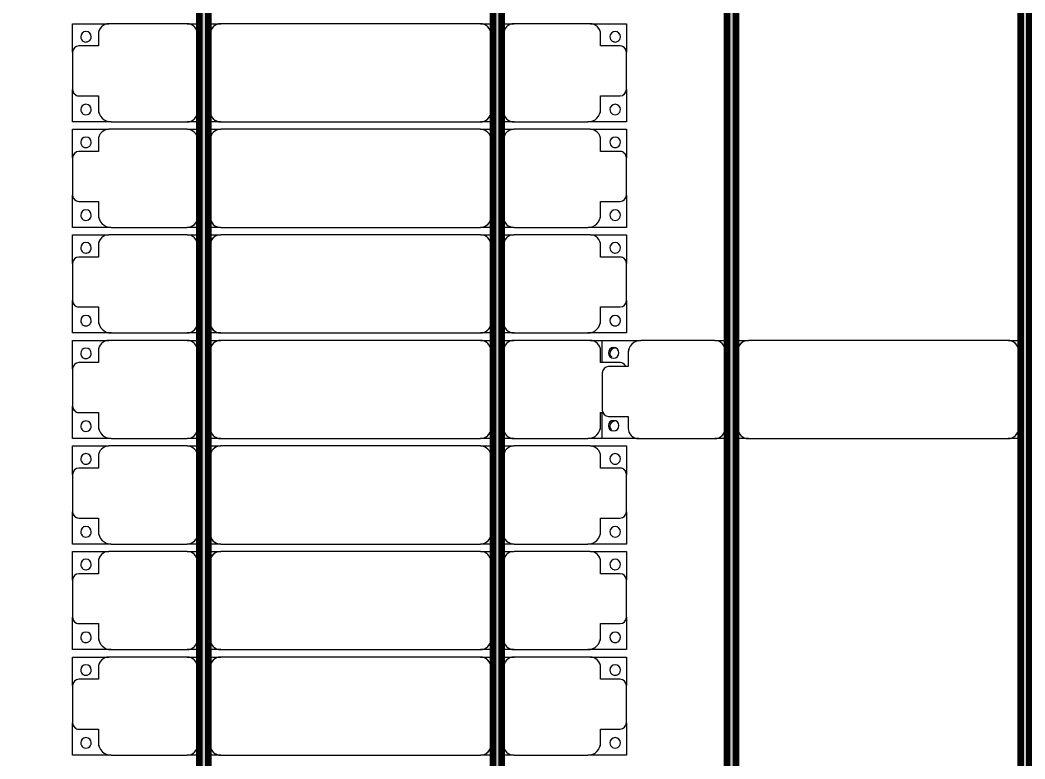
# Model space of a CAD drawing. Header units: millimetres. Extents: x 312848 to 517332, y -142134 to -35114.
# Drawn here: x 324284 to 329045, y -87078 to -83578 of the extents above; entities that cross this region are included whole.
import ezdxf

# ---------------------------------------------------------------- set-up
doc = ezdxf.new("R2010")
doc.units = ezdxf.units.MM
for name, color, linetype, lineweight in [('A-ANNO-DIMS', 211, 'Continuous', 9), ('A-ANNO-DIMS-500', 211, 'Continuous', 9), ('A-GENM', 13, 'Continuous', 9), ('S-BEAM', 12, 'Continuous', 9)]:
    doc.layers.add(name, color=color, linetype=linetype, lineweight=lineweight)
doc.styles.add('Trebuchet MS', font='trebuc.ttf', dxfattribs={"width": 0.8, "height": 1500})
doc.dimstyles.new('Arc_Length_-_3mm_Trebuchet_MS_3', dxfattribs={"dimscale": 304.8, "dimtxt": 1546.42636, "dimasz": 1.64042, "dimexe": 2.46063, "dimexo": 2.46063, "dimgap": 0.492126, "dimtad": 1, "dimdec": 0, "dimrnd": 10, "dimzin": 0, "dimdsep": 46, "dimtxsty": 'Trebuchet MS', "dimblk1": 'OBLIQUE', "dimblk2": 'OBLIQUE', "dimsah": 1, "dimcen": 0.09, "dimdle": 1.64042, "dimazin": 0, "dimtfac": 1, "dimtdec": 4, "dimtix": 1, "dimtmove": 0, "dimatfit": 3, "dimfxl": 1, "dimtvp": 1, "dimtfill": 1, "dimtolj": 1, "dimtzin": 0, "dimarcsym": 2})

# ---------------------------------------------------------------- blocks, each defined once
blk = doc.blocks.new('Dai phao do pin - DẢI PHAO ĐỠ PIN-V1-KHUNG KẾT CẤU BÈ PIN 3')
at = {"layer": 'A-GENM', "color": 7}
for p, q in [((-1312.2, 241.6), (-1129.7, 241.6)), ((-1312.2, 136.9), (-1312.2, 241.6)), ((-779.7, 241.6), (-1129.7, 241.6)), ((-779.7, 241.6), (-720, 241.6)), ((-680, 241.6), (-620.3, 241.6)), ((610.3, 241.6), (-620.3, 241.6)), ((610.3, 241.6), (670, 241.6)), ((-729.7, -173.4), (-729.7, 191.6)), ((-670.3, 191.6), (-670.3, -173.4)), ((660.3, -173.4), (660.3, 191.6)), ((-1189.7, 181.6), (-1189.7, 118.2)), ((-1189.7, 118.2), (-1282.2, 118.2)), ((-1312.2, 88.2), (-1312.2, -88.2)), ((-1312.2, -223.4), (-1312.2, -99.5)), ((-1282.2, -118.2), (-1189.7, -118.2)), ((-1189.7, -118.2), (-1189.7, -173.4)), ((-1139.7, -223.4), (-1312.2, -223.4)), ((-1139.7, -223.4), (-779.7, -223.4)), ((-720, -223.4), (-779.7, -223.4)), ((-620.3, -223.4), (-680, -223.4)), ((-620.3, -223.4), (610.3, -223.4)), ((670, -223.4), (610.3, -223.4))]:
    blk.add_line(p, q, dxfattribs=at)
for centre, radius, start, end in [((-1129.7, 181.6), 60, 90, 180), ((-779.7, 191.6), 50, 360, 90), ((-620.3, 191.6), 50, 90, 180), ((-620.3, 191.6), 50, 105, 180), ((610.3, 191.6), 50, 360, 90), ((610.3, 191.6), 50, 15, 90), ((-1258.6, 183.2), 25, 0, 180), ((-1129.7, 181.6), 60, 150, 180), ((-779.7, 191.6), 50, 360, 45), ((-1258.6, 183.2), 25, 180, 360), ((-1282.2, 88.2), 30, 90, 180), ((-1282.2, -88.2), 30, 180, 270), ((-1282.2, -88.2), 30, 210, 240), ((-1258.6, -161.8), 25, 0, 180), ((-1258.6, -161.8), 25, 180, 0), ((-1139.7, -173.4), 50, 180, 270), ((-1139.7, -173.4), 50, 180, 225), ((-779.7, -173.4), 50, 270, 360), ((-779.7, -173.4), 50, 315, 360), ((-620.3, -173.4), 50, 180, 270), ((-620.3, -173.4), 50, 180, 270), ((610.3, -173.4), 50, 270, 360), ((610.3, -173.4), 50, 285, 360)]:
    blk.add_arc(centre, radius, start, end, dxfattribs=at)
blk = doc.blocks.new('Dầm C52 - Dầm C52-66353-KHUNG KẾT CẤU BÈ PIN 3')
at = {"layer": 'S-BEAM', "lineweight": 140}
blk.add_hatch(color=1, dxfattribs=at).paths.add_polyline_path([(-45616.3, 20), (-45616.3, -20), (45616.3, -20), (45616.3, 20), (-45569, 20)])
at = {"layer": 'S-BEAM', "color": 1, "lineweight": 140}
for p, q in [((-45616.3, 20), (45616.3, 20)), ((45616.3, -20), (-45616.3, -20))]:
    blk.add_line(p, q, dxfattribs=at)
blk = doc.blocks.new('Dầm C52 - Dầm C52-V13-KHUNG KẾT CẤU BÈ PIN 3')
at = {"layer": 'S-BEAM', "lineweight": 140}
blk.add_hatch(color=1, dxfattribs=at).paths.add_polyline_path([(-45616.3, 20), (-45616.3, -20), (45616.3, -20), (45616.3, 20), (-45569, 20)])
at = {"layer": 'S-BEAM', "color": 1, "lineweight": 140}
for p, q in [((-45616.3, 20), (45616.3, 20)), ((45616.3, -20), (-45616.3, -20))]:
    blk.add_line(p, q, dxfattribs=at)
blk = doc.blocks.new('Dải phao đi lại kèm đỡ invester - DẢI PHAO ĐI LẠI-68882-KHUNG KẾT CẤU BÈ PIN 3')
at = {"layer": 'A-GENM', "color": 7}
for p, q in [((46258.4, 1312.2), (46411.8, 1312.2)), ((46258.4, 1129.7), (46258.4, 1312.2)), ((46588.2, 1312.2), (46411.8, 1312.2)), ((46588.2, 1312.2), (46723.4, 1312.2)), ((46723.4, 1312.2), (46723.4, 1139.7)), ((46758.4, 1312.2), (46911.8, 1312.2)), ((46758.4, 1129.7), (46758.4, 1312.2)), ((47088.2, 1312.2), (46911.8, 1312.2)), ((47088.2, 1312.2), (47223.4, 1312.2)), ((47223.4, 1312.2), (47223.4, 1139.7)), ((47258.4, 1312.2), (47411.8, 1312.2)), ((47258.4, 1129.7), (47258.4, 1312.2)), ((47588.2, 1312.2), (47411.8, 1312.2)), ((47588.2, 1312.2), (47723.4, 1312.2)), ((47723.4, 1312.2), (47723.4, 1139.7)), ((47758.4, 1312.2), (47911.8, 1312.2)), ((47758.4, 1129.7), (47758.4, 1312.2)), ((48088.2, 1312.2), (47911.8, 1312.2)), ((48088.2, 1312.2), (48223.4, 1312.2)), ((48223.4, 1312.2), (48223.4, 1139.7)), ((48258.4, 1312.2), (48411.8, 1312.2)), ((48258.4, 1129.7), (48258.4, 1312.2)), ((48588.2, 1312.2), (48411.8, 1312.2)), ((48588.2, 1312.2), (48723.4, 1312.2)), ((48723.4, 1312.2), (48723.4, 1139.7)), ((48758.4, 1312.2), (48911.8, 1312.2)), ((48758.4, 1129.7), (48758.4, 1312.2)), ((49088.2, 1312.2), (48911.8, 1312.2)), ((49088.2, 1312.2), (49223.4, 1312.2)), ((49223.4, 1312.2), (49223.4, 1139.7)), ((49258.4, 1312.2), (49411.8, 1312.2)), ((49258.4, 1129.7), (49258.4, 1312.2)), ((49588.2, 1312.2), (49411.8, 1312.2)), ((49588.2, 1312.2), (49723.4, 1312.2)), ((49723.4, 1312.2), (49723.4, 1139.7)), ((46381.8, 1282.2), (46381.8, 1189.7)), ((46618.2, 1189.7), (46618.2, 1282.2)), ((46881.8, 1282.2), (46881.8, 1189.7)), ((47118.2, 1189.7), (47118.2, 1282.2)), ((47381.8, 1282.2), (47381.8, 1189.7)), ((47618.2, 1189.7), (47618.2, 1282.2)), ((47881.8, 1282.2), (47881.8, 1189.7)), ((48118.2, 1189.7), (48118.2, 1282.2)), ((48381.8, 1282.2), (48381.8, 1189.7)), ((48618.2, 1189.7), (48618.2, 1282.2)), ((48881.8, 1282.2), (48881.8, 1189.7)), ((49118.2, 1189.7), (49118.2, 1282.2)), ((49381.8, 1282.2), (49381.8, 1189.7)), ((49618.2, 1189.7), (49618.2, 1282.2)), ((46381.8, 1189.7), (46318.4, 1189.7)), ((46673.4, 1189.7), (46618.2, 1189.7)), ((46881.8, 1189.7), (46818.4, 1189.7)), ((47173.4, 1189.7), (47118.2, 1189.7)), ((47381.8, 1189.7), (47318.4, 1189.7)), ((47673.4, 1189.7), (47618.2, 1189.7)), ((47881.8, 1189.7), (47818.4, 1189.7)), ((48173.4, 1189.7), (48118.2, 1189.7)), ((48381.8, 1189.7), (48318.4, 1189.7)), ((48673.4, 1189.7), (48618.2, 1189.7)), ((48881.8, 1189.7), (48818.4, 1189.7)), ((49173.4, 1189.7), (49118.2, 1189.7)), ((49381.8, 1189.7), (49318.4, 1189.7)), ((49673.4, 1189.7), (49618.2, 1189.7)), ((46258.4, 1129.7), (46258.4, 769.7)), ((46723.4, 769.7), (46723.4, 1139.7)), ((46758.4, 1129.7), (46758.4, 769.7)), ((47223.4, 769.7), (47223.4, 1139.7)), ((47258.4, 1129.7), (47258.4, 769.7)), ((47723.4, 769.7), (47723.4, 1139.7)), ((47758.4, 1129.7), (47758.4, 769.7)), ((48223.4, 769.7), (48223.4, 1139.7)), ((48258.4, 1129.7), (48258.4, 769.7)), ((48723.4, 769.7), (48723.4, 1139.7)), ((48758.4, 1129.7), (48758.4, 769.7)), ((49223.4, 769.7), (49223.4, 1139.7)), ((49258.4, 1129.7), (49258.4, 769.7)), ((49723.4, 769.7), (49723.4, 1139.7)), ((46258.4, 710), (46258.4, 769.7)), ((46723.4, 769.7), (46723.4, 710)), ((46758.4, 710), (46758.4, 769.7)), ((47223.4, 769.7), (47223.4, 710)), ((47258.4, 710), (47258.4, 769.7)), ((47723.4, 769.7), (47723.4, 710)), ((47758.4, 710), (47758.4, 769.7)), ((48223.4, 769.7), (48223.4, 710)), ((48258.4, 710), (48258.4, 769.7)), ((48723.4, 769.7), (48723.4, 710)), ((48758.4, 710), (48758.4, 769.7)), ((49223.4, 769.7), (49223.4, 710)), ((49258.4, 710), (49258.4, 769.7)), ((49723.4, 769.7), (49723.4, 710)), ((46308.4, 719.7), (46673.4, 719.7)), ((46808.4, 719.7), (47173.4, 719.7)), ((47308.4, 719.7), (47673.4, 719.7)), ((47808.4, 719.7), (48173.4, 719.7)), ((48308.4, 719.7), (48673.4, 719.7)), ((48808.4, 719.7), (49173.4, 719.7)), ((49308.4, 719.7), (49673.4, 719.7)), ((46258.4, 610.3), (46258.4, 670)), ((46723.4, 670), (46723.4, 610.3)), ((46758.4, 610.3), (46758.4, 670)), ((47223.4, 670), (47223.4, 610.3)), ((47258.4, 610.3), (47258.4, 670)), ((47723.4, 670), (47723.4, 610.3)), ((47758.4, 610.3), (47758.4, 670)), ((48223.4, 670), (48223.4, 610.3)), ((48258.4, 610.3), (48258.4, 670)), ((48723.4, 670), (48723.4, 610.3)), ((48758.4, 610.3), (48758.4, 670)), ((49223.4, 670), (49223.4, 610.3)), ((49258.4, 610.3), (49258.4, 670)), ((49723.4, 670), (49723.4, 610.3)), ((46673.4, 660.3), (46308.4, 660.3)), ((47173.4, 660.3), (46808.4, 660.3)), ((47673.4, 660.3), (47308.4, 660.3)), ((48173.4, 660.3), (47808.4, 660.3)), ((48673.4, 660.3), (48308.4, 660.3)), ((49173.4, 660.3), (48808.4, 660.3)), ((49673.4, 660.3), (49308.4, 660.3)), ((46258.4, 610.3), (46258.4, -620.3)), ((46723.4, -620.3), (46723.4, 610.3)), ((46758.4, 610.3), (46758.4, -620.3)), ((47223.4, -620.3), (47223.4, 610.3)), ((47258.4, 610.3), (47258.4, -620.3)), ((47723.4, -620.3), (47723.4, 610.3)), ((47758.4, 610.3), (47758.4, -620.3)), ((48223.4, -620.3), (48223.4, 610.3)), ((48258.4, 610.3), (48258.4, -620.3)), ((48723.4, -620.3), (48723.4, 610.3)), ((48758.4, 610.3), (48758.4, -620.3)), ((49223.4, -620.3), (49223.4, 610.3)), ((49258.4, 610.3), (49258.4, -620.3)), ((49723.4, -620.3), (49723.4, 610.3)), ((46258.4, -680), (46258.4, -620.3)), ((46723.4, -620.3), (46723.4, -680)), ((46758.4, -680), (46758.4, -620.3)), ((47223.4, -620.3), (47223.4, -680)), ((47258.4, -680), (47258.4, -620.3)), ((47723.4, -620.3), (47723.4, -680)), ((47758.4, -680), (47758.4, -620.3)), ((48223.4, -620.3), (48223.4, -680)), ((48258.4, -680), (48258.4, -620.3)), ((48723.4, -620.3), (48723.4, -680)), ((48758.4, -680), (48758.4, -620.3)), ((49223.4, -620.3), (49223.4, -680)), ((49258.4, -680), (49258.4, -620.3)), ((49723.4, -620.3), (49723.4, -680)), ((46308.4, -670.3), (46673.4, -670.3)), ((46808.4, -670.3), (47173.4, -670.3)), ((47308.4, -670.3), (47673.4, -670.3)), ((47808.4, -670.3), (48173.4, -670.3)), ((48308.4, -670.3), (48673.4, -670.3)), ((48808.4, -670.3), (49173.4, -670.3)), ((49308.4, -670.3), (49673.4, -670.3)), ((46258.4, -779.7), (46258.4, -720)), ((46673.4, -729.7), (46308.4, -729.7)), ((46723.4, -720), (46723.4, -779.7)), ((46758.4, -779.7), (46758.4, -720)), ((47173.4, -729.7), (46808.4, -729.7)), ((47223.4, -720), (47223.4, -779.7)), ((47258.4, -779.7), (47258.4, -720)), ((47673.4, -729.7), (47308.4, -729.7)), ((47723.4, -720), (47723.4, -779.7)), ((47758.4, -779.7), (47758.4, -720)), ((48173.4, -729.7), (47808.4, -729.7)), ((48223.4, -720), (48223.4, -779.7)), ((48258.4, -779.7), (48258.4, -720)), ((48673.4, -729.7), (48308.4, -729.7)), ((48723.4, -720), (48723.4, -779.7)), ((48758.4, -779.7), (48758.4, -720)), ((49173.4, -729.7), (48808.4, -729.7)), ((49223.4, -720), (49223.4, -779.7)), ((49258.4, -779.7), (49258.4, -720)), ((49673.4, -729.7), (49308.4, -729.7)), ((49723.4, -720), (49723.4, -779.7)), ((46258.4, -779.7), (46258.4, -1129.7)), ((46723.4, -1139.7), (46723.4, -779.7)), ((46758.4, -779.7), (46758.4, -1129.7)), ((47223.4, -1139.7), (47223.4, -779.7)), ((47258.4, -779.7), (47258.4, -1129.7)), ((47723.4, -1139.7), (47723.4, -779.7)), ((47758.4, -779.7), (47758.4, -1129.7)), ((48223.4, -1139.7), (48223.4, -779.7)), ((48258.4, -779.7), (48258.4, -1129.7)), ((48723.4, -1139.7), (48723.4, -779.7)), ((48758.4, -779.7), (48758.4, -1129.7)), ((49223.4, -1139.7), (49223.4, -779.7)), ((49258.4, -779.7), (49258.4, -1129.7)), ((49723.4, -1139.7), (49723.4, -779.7)), ((46258.4, -1312.2), (46258.4, -1129.7)), ((46723.4, -1139.7), (46723.4, -1312.2)), ((46758.4, -1312.2), (46758.4, -1129.7)), ((47223.4, -1139.7), (47223.4, -1312.2)), ((47258.4, -1312.2), (47258.4, -1129.7)), ((47723.4, -1139.7), (47723.4, -1312.2)), ((47758.4, -1198.7), (47758.4, -1129.7)), ((48223.4, -1139.7), (48223.4, -1312.2)), ((48258.4, -1312.2), (48258.4, -1129.7)), ((48723.4, -1139.7), (48723.4, -1312.2)), ((48758.4, -1312.2), (48758.4, -1129.7)), ((49223.4, -1139.7), (49223.4, -1312.2)), ((49258.4, -1312.2), (49258.4, -1129.7)), ((49723.4, -1139.7), (49723.4, -1312.2)), ((46318.4, -1189.7), (46381.8, -1189.7)), ((46381.8, -1189.7), (46381.8, -1282.2)), ((46618.2, -1282.2), (46618.2, -1189.7)), ((46618.2, -1189.7), (46673.4, -1189.7)), ((46818.4, -1189.7), (46881.8, -1189.7)), ((46881.8, -1189.7), (46881.8, -1282.2)), ((47118.2, -1282.2), (47118.2, -1189.7)), ((47118.2, -1189.7), (47173.4, -1189.7)), ((47318.4, -1189.7), (47381.8, -1189.7)), ((47381.8, -1189.7), (47381.8, -1282.2)), ((47618.2, -1282.2), (47618.2, -1189.7)), ((47618.2, -1189.7), (47673.4, -1189.7)), ((47818.4, -1189.7), (47881.8, -1189.7)), ((47881.8, -1189.7), (47881.8, -1204.4)), ((48118.2, -1282.2), (48118.2, -1189.7)), ((48118.2, -1189.7), (48173.4, -1189.7)), ((48318.4, -1189.7), (48381.8, -1189.7)), ((48381.8, -1189.7), (48381.8, -1282.2)), ((48618.2, -1282.2), (48618.2, -1189.7)), ((48618.2, -1189.7), (48673.4, -1189.7)), ((48818.4, -1189.7), (48881.8, -1189.7)), ((48881.8, -1189.7), (48881.8, -1282.2)), ((49118.2, -1282.2), (49118.2, -1189.7)), ((49118.2, -1189.7), (49173.4, -1189.7)), ((49318.4, -1189.7), (49381.8, -1189.7)), ((49381.8, -1189.7), (49381.8, -1282.2)), ((49618.2, -1282.2), (49618.2, -1189.7)), ((49618.2, -1189.7), (49673.4, -1189.7)), ((46411.8, -1312.2), (46258.4, -1312.2)), ((46411.8, -1312.2), (46588.2, -1312.2)), ((46723.4, -1312.2), (46588.2, -1312.2)), ((46911.8, -1312.2), (46758.4, -1312.2)), ((46911.8, -1312.2), (47088.2, -1312.2)), ((47223.4, -1312.2), (47088.2, -1312.2)), ((47411.8, -1312.2), (47258.4, -1312.2)), ((47411.8, -1312.2), (47588.2, -1312.2)), ((47723.4, -1312.2), (47588.2, -1312.2)), ((48411.8, -1312.2), (48258.4, -1312.2)), ((48411.8, -1312.2), (48588.2, -1312.2)), ((48723.4, -1312.2), (48588.2, -1312.2)), ((48911.8, -1312.2), (48758.4, -1312.2)), ((48911.8, -1312.2), (49088.2, -1312.2)), ((49223.4, -1312.2), (49088.2, -1312.2)), ((49411.8, -1312.2), (49258.4, -1312.2)), ((49411.8, -1312.2), (49588.2, -1312.2)), ((49723.4, -1312.2), (49588.2, -1312.2))]:
    blk.add_line(p, q, dxfattribs=at)
for centre, radius, start, end in [((46411.8, 1282.2), 30, 90, 180), ((46411.8, 1282.2), 30, 90, 150), ((46588.2, 1282.2), 30, 360, 90), ((46588.2, 1282.2), 30, 30, 90), ((46911.8, 1282.2), 30, 90, 180), ((46911.8, 1282.2), 30, 90, 150), ((47088.2, 1282.2), 30, 0, 90), ((47088.2, 1282.2), 30, 30, 90), ((47411.8, 1282.2), 30, 90, 180), ((47411.8, 1282.2), 30, 90, 150), ((47588.2, 1282.2), 30, 0, 90), ((47588.2, 1282.2), 30, 30, 90), ((47911.8, 1282.2), 30, 90, 180), ((47911.8, 1282.2), 30, 90, 150), ((48088.2, 1282.2), 30, 360, 90), ((48088.2, 1282.2), 30, 30, 90), ((48411.8, 1282.2), 30, 90, 180), ((48411.8, 1282.2), 30, 90, 150), ((48588.2, 1282.2), 30, 0, 90), ((48588.2, 1282.2), 30, 30, 90), ((48911.8, 1282.2), 30, 90, 180), ((48911.8, 1282.2), 30, 90, 150), ((49088.2, 1282.2), 30, 0, 90), ((49088.2, 1282.2), 30, 30, 90), ((49411.8, 1282.2), 30, 90, 180), ((49411.8, 1282.2), 30, 90, 150), ((49588.2, 1282.2), 30, 0, 90), ((49588.2, 1282.2), 30, 30, 90), ((46316.8, 1248.6), 25, 90, 270), ((46316.8, 1248.6), 25, 270, 90), ((46661.8, 1248.6), 25, 90, 270), ((46661.8, 1248.6), 25, 180, 195), ((46661.8, 1248.6), 25, 270, 90), ((46816.8, 1248.6), 25, 90, 270), ((46816.8, 1248.6), 25, 270, 90), ((47161.8, 1248.6), 25, 90, 270), ((47161.8, 1248.6), 25, 180, 195), ((47161.8, 1248.6), 25, 270, 90), ((47316.8, 1248.6), 25, 90, 270), ((47316.8, 1248.6), 25, 270, 90), ((47661.8, 1248.6), 25, 90, 270), ((47661.8, 1248.6), 25, 180, 195), ((47661.8, 1248.6), 25, 270, 90), ((47816.8, 1248.6), 25, 90, 270), ((47816.8, 1248.6), 25, 270, 90), ((48161.8, 1248.6), 25, 90, 270), ((48161.8, 1248.6), 25, 180, 195), ((48161.8, 1248.6), 25, 270, 90), ((48316.8, 1248.6), 25, 90, 270), ((48316.8, 1248.6), 25, 270, 90), ((48661.8, 1248.6), 25, 90, 270), ((48661.8, 1248.6), 25, 180, 195), ((48661.8, 1248.6), 25, 270, 90), ((48816.8, 1248.6), 25, 90, 270), ((48816.8, 1248.6), 25, 270, 90), ((49161.8, 1248.6), 25, 90, 270), ((49161.8, 1248.6), 25, 180, 195), ((49161.8, 1248.6), 25, 270, 90), ((49316.8, 1248.6), 25, 90, 270), ((49316.8, 1248.6), 25, 270, 90), ((49661.8, 1248.6), 25, 90, 270), ((49661.8, 1248.6), 25, 180, 195), ((49661.8, 1248.6), 25, 270, 90), ((46318.4, 1129.7), 60, 90, 180), ((46318.4, 1129.7), 60, 90, 120), ((46673.4, 1139.7), 50, 360, 90), ((46673.4, 1139.7), 50, 45, 90), ((46818.4, 1129.7), 60, 90, 180), ((46818.4, 1129.7), 60, 90, 120), ((47173.4, 1139.7), 50, 0, 90), ((47173.4, 1139.7), 50, 45, 90), ((47318.4, 1129.7), 60, 90, 180), ((47318.4, 1129.7), 60, 90, 120), ((47673.4, 1139.7), 50, 0, 90), ((47673.4, 1139.7), 50, 45, 90), ((47818.4, 1129.7), 60, 90, 180), ((47818.4, 1129.7), 60, 90, 120), ((48173.4, 1139.7), 50, 0, 90), ((48173.4, 1139.7), 50, 45, 90), ((48318.4, 1129.7), 60, 90, 180), ((48318.4, 1129.7), 60, 90, 120), ((48673.4, 1139.7), 50, 360, 90), ((48673.4, 1139.7), 50, 45, 90), ((48818.4, 1129.7), 60, 90, 180), ((48818.4, 1129.7), 60, 90, 120), ((49173.4, 1139.7), 50, 360, 90), ((49173.4, 1139.7), 50, 45, 90), ((49318.4, 1129.7), 60, 90, 180), ((49318.4, 1129.7), 60, 90, 120), ((49673.4, 1139.7), 50, 360, 90), ((49673.4, 1139.7), 50, 45, 90), ((46308.4, 769.7), 50, 180, 270), ((46673.4, 769.7), 50, 270, 360), ((46808.4, 769.7), 50, 180, 270), ((47173.4, 769.7), 50, 270, 360), ((47308.4, 769.7), 50, 180, 270), ((47673.4, 769.7), 50, 270, 360), ((47808.4, 769.7), 50, 180, 270), ((48173.4, 769.7), 50, 270, 360), ((48308.4, 769.7), 50, 180, 270), ((48673.4, 769.7), 50, 270, 360), ((48808.4, 769.7), 50, 180, 270), ((49173.4, 769.7), 50, 270, 360), ((49308.4, 769.7), 50, 180, 270), ((49673.4, 769.7), 50, 270, 0), ((46308.4, 769.7), 50, 225, 270), ((46673.4, 769.7), 50, 270, 315), ((46808.4, 769.7), 50, 225, 270), ((47173.4, 769.7), 50, 270, 315), ((47308.4, 769.7), 50, 225, 270), ((47673.4, 769.7), 50, 270, 315), ((47808.4, 769.7), 50, 225, 270), ((48173.4, 769.7), 50, 270, 315), ((48308.4, 769.7), 50, 225, 270), ((48673.4, 769.7), 50, 270, 315), ((48808.4, 769.7), 50, 228.154, 270), ((49173.4, 769.7), 50, 270, 315), ((49308.4, 769.7), 50, 225, 270), ((49673.4, 769.7), 50, 270, 315), ((46308.4, 610.3), 50, 90, 180), ((46308.4, 610.3), 50, 105, 180), ((46673.4, 610.3), 50, 360, 90), ((46673.4, 610.3), 50, 15, 90), ((46808.4, 610.3), 50, 90, 180), ((46808.4, 610.3), 50, 105, 180), ((47173.4, 610.3), 50, 360, 90), ((47173.4, 610.3), 50, 15, 90), ((47308.4, 610.3), 50, 90, 180), ((47308.4, 610.3), 50, 105, 180), ((47673.4, 610.3), 50, 0, 90), ((47673.4, 610.3), 50, 15, 90), ((47808.4, 610.3), 50, 90, 180), ((47808.4, 610.3), 50, 105, 180), ((48173.4, 610.3), 50, 0, 90), ((48173.4, 610.3), 50, 15, 90), ((48308.4, 610.3), 50, 90, 180), ((48308.4, 610.3), 50, 105, 180), ((48673.4, 610.3), 50, 360, 90), ((48673.4, 610.3), 50, 15, 90), ((48808.4, 610.3), 50, 90, 180), ((48808.4, 610.3), 50, 135, 180), ((48808.4, 610.3), 50, 105, 131.846), ((49173.4, 610.3), 50, 360, 90), ((49173.4, 610.3), 50, 15, 90), ((49308.4, 610.3), 50, 90, 180), ((49308.4, 610.3), 50, 105, 180), ((49673.4, 610.3), 50, 0, 90), ((49673.4, 610.3), 50, 15, 90), ((46308.4, -620.3), 50, 180, 270), ((46308.4, -620.3), 50, 195, 270), ((46673.4, -620.3), 50, 270, 360), ((46673.4, -620.3), 50, 270, 360), ((46808.4, -620.3), 50, 180, 270), ((46808.4, -620.3), 50, 195, 270), ((47173.4, -620.3), 50, 270, 360), ((47173.4, -620.3), 50, 270, 360), ((47308.4, -620.3), 50, 180, 270), ((47308.4, -620.3), 50, 195, 270), ((47673.4, -620.3), 50, 270, 360), ((47673.4, -620.3), 50, 270, 360), ((47808.4, -620.3), 50, 180, 270), ((47808.4, -620.3), 50, 195, 270), ((48173.4, -620.3), 50, 270, 360), ((48173.4, -620.3), 50, 270, 360), ((48308.4, -620.3), 50, 180, 270), ((48308.4, -620.3), 50, 195, 270), ((48673.4, -620.3), 50, 270, 360), ((48673.4, -620.3), 50, 270, 360), ((48808.4, -620.3), 50, 180, 270), ((48808.4, -620.3), 50, 195, 270), ((49173.4, -620.3), 50, 270, 0), ((49173.4, -620.3), 50, 270, 0), ((49308.4, -620.3), 50, 180, 270), ((49308.4, -620.3), 50, 195, 270), ((49673.4, -620.3), 50, 270, 360), ((49673.4, -620.3), 50, 270, 360), ((46308.4, -779.7), 50, 90, 180), ((46308.4, -779.7), 50, 90, 135), ((46673.4, -779.7), 50, 360, 90), ((46673.4, -779.7), 50, 45, 90), ((46808.4, -779.7), 50, 90, 180), ((46808.4, -779.7), 50, 90, 135), ((47173.4, -779.7), 50, 360, 90), ((47173.4, -779.7), 50, 45, 90), ((47308.4, -779.7), 50, 90, 180), ((47308.4, -779.7), 50, 90, 135), ((47673.4, -779.7), 50, 0, 90), ((47673.4, -779.7), 50, 45, 90), ((47808.4, -779.7), 50, 90, 180), ((47808.4, -779.7), 50, 90, 135), ((48173.4, -779.7), 50, 360, 90), ((48173.4, -779.7), 50, 45, 90), ((48308.4, -779.7), 50, 90, 180), ((48308.4, -779.7), 50, 90, 135), ((48673.4, -779.7), 50, 360, 90), ((48673.4, -779.7), 50, 45, 90), ((48808.4, -779.7), 50, 90, 180), ((48808.4, -779.7), 50, 90, 131.846), ((49173.4, -779.7), 50, 360, 90), ((49173.4, -779.7), 50, 45, 90), ((49308.4, -779.7), 50, 90, 180), ((49308.4, -779.7), 50, 90, 135), ((49673.4, -779.7), 50, 360, 90), ((49673.4, -779.7), 50, 45, 90), ((46318.4, -1129.7), 60, 180, 270), ((46673.4, -1139.7), 50, 270, 360), ((46818.4, -1129.7), 60, 180, 270), ((47173.4, -1139.7), 50, 270, 360), ((47318.4, -1129.7), 60, 180, 270), ((47673.4, -1139.7), 50, 270, 0), ((47818.4, -1129.7), 60, 180, 270), ((48173.4, -1139.7), 50, 270, 0), ((48318.4, -1129.7), 60, 180, 270), ((48673.4, -1139.7), 50, 270, 0), ((48818.4, -1129.7), 60, 180, 270), ((49173.4, -1139.7), 50, 270, 0), ((49318.4, -1129.7), 60, 180, 270), ((49673.4, -1139.7), 50, 270, 0), ((46318.4, -1129.7), 60, 240, 270), ((46673.4, -1139.7), 50, 270, 315), ((46818.4, -1129.7), 60, 240, 270), ((47173.4, -1139.7), 50, 270, 315), ((47318.4, -1129.7), 60, 240, 270), ((47673.4, -1139.7), 50, 270, 315), ((47818.4, -1129.7), 60, 240, 270), ((48173.4, -1139.7), 50, 270, 315), ((48318.4, -1129.7), 60, 240, 270), ((48673.4, -1139.7), 50, 270, 315), ((48818.4, -1129.7), 60, 240, 270), ((49173.4, -1139.7), 50, 270, 315), ((49318.4, -1129.7), 60, 240, 270), ((49673.4, -1139.7), 50, 270, 315), ((46316.8, -1258.6), 25, 90, 270), ((46316.8, -1258.6), 25, 270, 90), ((46661.8, -1258.6), 25, 90, 270), ((46661.8, -1258.6), 25, 270, 90), ((46816.8, -1258.6), 25, 90, 270), ((46816.8, -1258.6), 25, 270, 90), ((47161.8, -1258.6), 25, 90, 270), ((47161.8, -1258.6), 25, 270, 90), ((47316.8, -1258.6), 25, 90, 270), ((47316.8, -1258.6), 25, 270, 90), ((47661.8, -1258.6), 25, 90, 270), ((47661.8, -1258.6), 25, 270, 90), ((47816.8, -1258.6), 25, 90, 135), ((47816.8, -1258.6), 25, 0, 90), ((48161.8, -1258.6), 25, 90, 135), ((48161.8, -1258.6), 25, 360, 90), ((48316.8, -1258.6), 25, 90, 270), ((48316.8, -1258.6), 25, 270, 90), ((48661.8, -1258.6), 25, 90, 270), ((48661.8, -1258.6), 25, 270, 90), ((48816.8, -1258.6), 25, 90, 270), ((48816.8, -1258.6), 25, 270, 90), ((49161.8, -1258.6), 25, 90, 270), ((49161.8, -1258.6), 25, 270, 90), ((49316.8, -1258.6), 25, 90, 270), ((49316.8, -1258.6), 25, 270, 90), ((49661.8, -1258.6), 25, 90, 270), ((49661.8, -1258.6), 25, 270, 90), ((46411.8, -1282.2), 30, 180, 270), ((46588.2, -1282.2), 30, 270, 360), ((46661.8, -1258.6), 25, 165, 180), ((46911.8, -1282.2), 30, 180, 270), ((47088.2, -1282.2), 30, 270, 360), ((47161.8, -1258.6), 25, 165, 180), ((47411.8, -1282.2), 30, 180, 270), ((47588.2, -1282.2), 30, 270, 0), ((47661.8, -1258.6), 25, 165, 180), ((48088.2, -1282.2), 30, 300, 360), ((48411.8, -1282.2), 30, 180, 270), ((48588.2, -1282.2), 30, 270, 0), ((48661.8, -1258.6), 25, 165, 180), ((48911.8, -1282.2), 30, 180, 270), ((49088.2, -1282.2), 30, 270, 0), ((49161.8, -1258.6), 25, 165, 180), ((49411.8, -1282.2), 30, 180, 270), ((49588.2, -1282.2), 30, 270, 0), ((49661.8, -1258.6), 25, 165, 180), ((46411.8, -1282.2), 30, 210, 270), ((46588.2, -1282.2), 30, 270, 330), ((46911.8, -1282.2), 30, 210, 270), ((47088.2, -1282.2), 30, 270, 330), ((47411.8, -1282.2), 30, 210, 270), ((47588.2, -1282.2), 30, 270, 330), ((48411.8, -1282.2), 30, 210, 270), ((48588.2, -1282.2), 30, 270, 330), ((48911.8, -1282.2), 30, 210, 270), ((49088.2, -1282.2), 30, 270, 330), ((49411.8, -1282.2), 30, 210, 270), ((49588.2, -1282.2), 30, 270, 330)]:
    blk.add_arc(centre, radius, start, end, dxfattribs=at)
blk = doc.blocks.new('be pin 3_rvt-1-KHUNG KẾT CẤU BÈ PIN 3')
at = {"layer": 'A-GENM', "color": 4, "lineweight": 25, "rotation": 90.00000000000026}
blk.add_blockref('Dải phao đi lại kèm đỡ invester - DẢI PHAO ĐI LẠI-68882-KHUNG KẾT CẤU BÈ PIN 3', (325844.7, -133318.6), dxfattribs=at)
at = {"layer": 'A-GENM', "color": 4, "lineweight": 25}
blk.add_blockref('Dai phao do pin - DẢI PHAO ĐỠ PIN-V1-KHUNG KẾT CẤU BÈ PIN 3', (328354.7, -85337.3), dxfattribs=at)
at = {"layer": 'S-BEAM', "color": 4, "lineweight": 25, "rotation": 89.99999999999962}
for name, p in [('Dầm C52 - Dầm C52-66353-KHUNG KẾT CẤU BÈ PIN 3', (325154.7, -88363.7)), ('Dầm C52 - Dầm C52-V13-KHUNG KẾT CẤU BÈ PIN 3', (326544.7, -88363.7)), ('Dầm C52 - Dầm C52-66353-KHUNG KẾT CẤU BÈ PIN 3', (327654.7, -88363.7)), ('Dầm C52 - Dầm C52-V13-KHUNG KẾT CẤU BÈ PIN 3', (329044.7, -88363.7))]:
    blk.add_blockref(name, p, dxfattribs=at)
blk = doc.blocks.new('DIMBLOCK1-KHUNG KẾT CẤU BÈ PIN 3')
at = {"layer": 'A-ANNO-DIMS-500', "transparency": 16777216}
for p, q in [((315292.2, -133837.3), (315292.2, -42837.3)), ((315292.2, -43337.3), (314542.2, -43337.3)), ((315292.2, -43337.3), (326292.5, -43337.3)), ((315292.2, -133337.3), (314542.2, -133337.3)), ((315292.2, -133337.3), (326292.5, -133337.3))]:
    blk.add_line(p, q, dxfattribs=at)
at = {"layer": 'A-ANNO-DIMS-500', "lineweight": 70, "transparency": 16777216}
for p, q in [((315292.2, -43337.3), (315042.2, -43087.3)), ((315292.2, -43337.3), (315542.2, -43587.3)), ((315292.2, -133337.3), (315042.2, -133087.3)), ((315292.2, -133337.3), (315542.2, -133587.3))]:
    blk.add_line(p, q, dxfattribs=at)
at = {"layer": 'A-ANNO-DIMS-500', "color": 0, "transparency": 16777216, "insert": (313222.8, -90303.1), "char_height": 1500, "width": 4717.911, "attachment_point": 1, "rotation": 90, "line_spacing_factor": 1.048425, "style": 'Trebuchet MS', "bg_fill": 3, "box_fill_scale": 1.25, "bg_fill_color": 256, "bg_fill_true_color": 13158600, "bg_fill_transparency": 0}
blk.add_mtext('90000', dxfattribs=at)
blk = doc.blocks.new('_Oblique')
at = {"color": 0, "linetype": 'ByBlock', "lineweight": -2}
blk.add_line((-0.5, -0.5), (0.5, 0.5), dxfattribs=at)
blk = doc.blocks.new('DIMBLOCK7-KHUNG KẾT CẤU BÈ PIN 3')
at = {"layer": 'A-ANNO-DIMS-500', "lineweight": 70, "transparency": 16777216}
for p, q in [((332121.1, -70337.3), (331871.1, -70087.3)), ((332121.1, -70337.3), (332371.1, -70587.3)), ((332121.1, -133337.3), (331871.1, -133087.3)), ((332121.1, -133337.3), (332371.1, -133587.3))]:
    blk.add_line(p, q, dxfattribs=at)
at = {"layer": 'A-ANNO-DIMS-500', "transparency": 16777216}
for p, q in [((332121.1, -70337.3), (327194.7, -70337.3)), ((332121.1, -133837.3), (332121.1, -70337.3)), ((332121.1, -70337.3), (332871.1, -70337.3)), ((332121.1, -133337.3), (331371.1, -133337.3)), ((332121.1, -133337.3), (332517.5, -133337.3))]:
    blk.add_line(p, q, dxfattribs=at)
at = {"layer": 'A-ANNO-DIMS-500', "color": 0, "transparency": 16777216, "insert": (330051.7, -103803.1), "char_height": 1500, "width": 4717.911, "attachment_point": 1, "rotation": 90, "line_spacing_factor": 1.048425, "style": 'Trebuchet MS', "bg_fill": 3, "box_fill_scale": 1.25, "bg_fill_color": 256, "bg_fill_true_color": 13158600, "bg_fill_transparency": 0}
blk.add_mtext('63000', dxfattribs=at)

msp = doc.modelspace()

# ---------------------------------------------------------------- block references
at = {"lineweight": 5}
msp.add_blockref('be pin 3_rvt-1-KHUNG KẾT CẤU BÈ PIN 3', (0, 0), dxfattribs=at)

# ---------------------------------------------------------------- next in the draw order: dimensions: what is measured, and where the dimension line sits
at = {"layer": 'A-ANNO-DIMS'}
dim = msp.add_linear_dim(base=(315292.2, -43337.3), p1=(327042.5, -133337.3), p2=(327042.5, -43337.3), angle=90, dimstyle='Arc_Length_-_3mm_Trebuchet_MS_3', override={"dimpost": '<>', "dimfxl": 90000}, dxfattribs=at)
dim.commit()
dim.dimension.update_dxf_attribs({"geometry": 'DIMBLOCK1-KHUNG KẾT CẤU BÈ PIN 3', "text_midpoint": (314376.5, -88337.3)})

# ---------------------------------------------------------------- next in the draw order: dimensions: what is measured, and where the dimension line sits
dim = msp.add_linear_dim(base=(332121.1, -70337.3), p1=(331767.5, -133337.3), p2=(326444.7, -70337.3), angle=90, dimstyle='Arc_Length_-_3mm_Trebuchet_MS_3', override={"dimpost": '<>', "dimfxl": 63224.460246}, dxfattribs=at)
dim.commit()
dim.dimension.update_dxf_attribs({"geometry": 'DIMBLOCK7-KHUNG KẾT CẤU BÈ PIN 3', "text_midpoint": (331205.4, -101837.3)})

doc.saveas('drawing.dxf')
